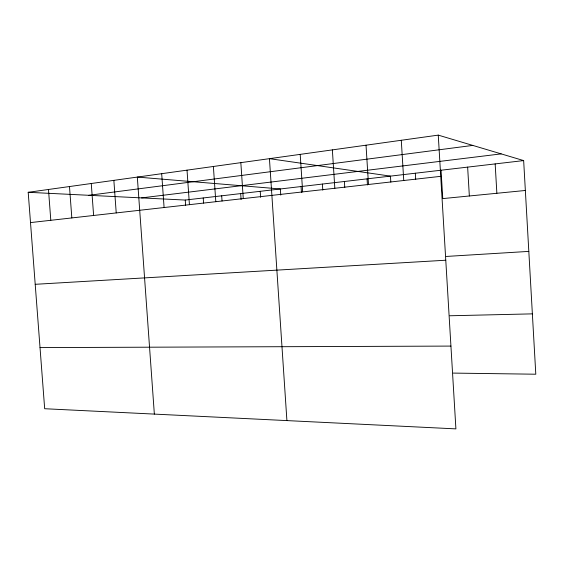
<?xml version="1.0" encoding="UTF-8"?>
<svg xmlns="http://www.w3.org/2000/svg" width="564" height="564" viewBox="0 0 564 564"><rect width="100%" height="100%" fill="white"/><g stroke="black" fill="none" stroke-linecap="round" stroke-linejoin="round"><path stroke-width="0.85" d="M438.256 135.12L455.909 428.88L44.676 408.724L28.2 192.303L438.256 135.12L523.653 160.585L535.8 374.214L453.237 373.093M88.872 195.299L472.78 145.413M141.564 197.901L501.17 153.88M28.2 192.303L185.246 200.058L523.653 160.585M30.505 222.59L440.731 176.335M525.352 190.477L442.754 198.598L441.048 170.215M446.23 256.444L528.821 251.396M35.208 284.312L445.771 260.223M449.79 315.769L532.367 313.866M40.023 347.6L450.932 346.084M48.476 189.476L50.802 220.298M91.262 183.504L93.617 215.469M69.485 186.543L71.825 217.93M113.857 180.353L116.226 212.924M161.685 173.684L164.089 207.524M154.353 414.103L137.32 177.082L280.35 188.961L280.752 195.102M221.687 195.807L222.047 201.024M213.382 166.479L215.808 201.693M203.216 197.964L203.569 203.111M187.022 170.152L189.433 204.669M185.246 200.058L185.612 205.324M260.23 191.309L260.638 197.358M240.835 162.651L243.267 198.598M240.687 193.593L241.089 199.557M300.203 154.374L302.664 191.901M301.063 186.55L301.458 192.571M286.907 420.596L269.437 158.66L390.45 176.123L390.824 182.123M344.385 181.495L344.773 187.502M332.365 149.89L334.833 188.277M322.397 184.061L322.791 190.174M366.022 145.195L368.496 184.484M367.058 178.851L367.446 184.95M415.33 173.218L415.703 179.324M401.279 140.281L403.754 180.508M467.641 167.113L469.347 195.983M495.164 163.905L496.863 193.276"/></g></svg>
